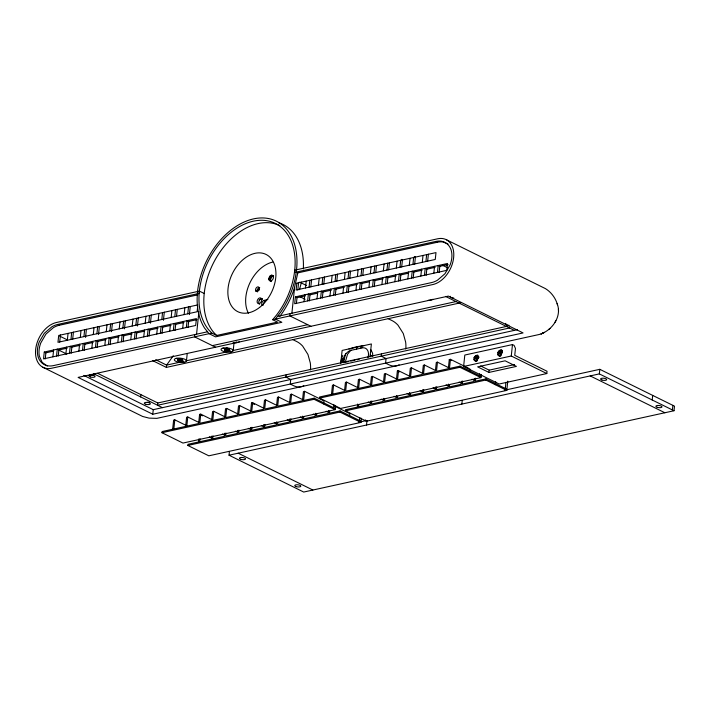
<?xml version="1.0" encoding="UTF-8"?>
<svg xmlns="http://www.w3.org/2000/svg" width="710" height="710" viewBox="0 0 710 710"><rect width="100%" height="100%" fill="white"/><g stroke="black" fill="none" stroke-linecap="round" stroke-linejoin="round"><path stroke-width="1.06" d="M481.282 374.463L480.945 377.64L340.596 408.454L319.589 398.097L319.677 396.961L344.474 391.512L345.433 382.37L346.595 382.113L358.23 387.846M507.774 381.119L506.798 390.393L366.449 421.207L345.442 410.85L345.53 409.714L370.327 404.265L370.647 401.221M343.445 362.703L345.699 353.402M44.269 352.018L43.55 358.878L195.685 325.473L196.404 318.613L44.269 352.018L45.884 352.817L53.161 351.219M45.245 358.914L45.884 352.817M52.904 356.828L53.623 349.968M56.534 356.029L57.253 349.169L58.868 349.968L67.175 348.14M58.229 356.065L58.868 349.968M59.693 342.087L60.448 334.969M65.879 353.979L66.598 347.11M67.326 340.25L68.045 333.389M69.509 353.181L70.228 346.32L71.852 347.11L80.159 345.291M70.956 339.451L71.674 332.591M71.204 353.216L71.852 347.11M72.677 339.238L73.423 332.12M78.863 351.13L79.582 344.261M80.301 337.401L81.02 330.541M82.493 350.332L83.212 343.471L84.827 344.261L93.134 342.442M83.931 336.602L84.659 329.742M84.188 350.367L84.827 344.261M85.546 337.401L86.407 329.271M91.838 348.273L92.557 341.412M93.285 334.552L94.004 327.692M95.468 347.483L96.196 340.614L97.811 341.412L106.118 339.593M96.915 333.753L97.634 326.893M97.163 347.518L97.811 341.412M98.53 334.552L99.382 326.423M104.823 345.424L105.541 338.563M106.26 331.703L106.988 324.843M108.453 344.625L109.171 337.765L110.787 338.563L119.102 336.744M109.89 330.904L110.618 324.044M110.148 344.661L110.787 338.563M111.505 331.703L112.366 323.574M117.798 342.575L118.526 335.715M119.245 328.854L119.963 321.994M121.428 341.776L122.155 334.916L123.771 335.715L132.078 333.886M122.874 328.055L123.593 321.195M123.123 341.812L123.771 335.715M124.49 328.854L125.342 320.716M130.782 339.726L131.501 332.866M132.22 326.005L132.947 319.145M134.412 338.927L135.131 332.067L136.746 332.866L144.023 331.268M135.85 325.207L136.577 318.346M136.107 338.963L136.746 332.866M137.474 326.005L138.326 317.867M143.757 336.877L144.485 330.017M145.204 323.156L145.923 316.287M140.607 396.899L140.846 394.609M147.396 336.078L148.115 329.218L149.73 330.017L158.037 328.189M148.834 322.358L149.553 315.497M149.091 336.114L149.73 330.017M150.449 323.156L151.301 315.018M156.741 334.028L157.46 327.168M158.188 320.299L158.907 313.438M160.371 333.23L161.09 326.369L162.705 327.168L171.021 325.34M161.818 319.509L162.537 312.64M152.774 414.249L78.091 377.409L448.4 296.097L523.084 332.937L152.774 414.249L153.254 409.67L83.789 375.412M162.066 333.265L162.705 327.168M163.433 320.299L164.285 312.169M97.723 373.345L157.815 402.978L157.576 405.268L509.549 327.984M169.726 331.18L170.444 324.319M171.163 317.45L171.882 310.589M460.621 302.788L166.362 367.398L166.61 365.109L173.293 355.719M335.537 405.472L335.093 409.661L182.967 443.067L161.96 432.709L162.084 431.565L198.623 423.542L199.59 414.392L200.752 414.134L212.379 419.876M173.355 330.381L174.074 323.52L175.69 324.319L183.996 322.491M174.793 316.66L175.512 309.791M175.05 330.416L175.69 324.319M176.515 316.438L177.269 309.32M177.615 360.529C180.58 355.435 187.999 364.23 177.615 360.529L177.837 358.443M178.059 360.795L178.281 358.719M178.663 361.044L178.876 358.958M182.701 328.331L183.42 321.461M184.147 314.601L184.866 307.741M179.373 361.23L179.595 359.154M172.663 429.239L173.63 420.089L174.793 419.832L186.419 425.574M180.162 361.355L180.375 359.278M173.826 428.982L174.793 419.832M180.952 361.408L181.174 359.331M181.707 361.39L181.929 359.313M182.585 359.216L182.372 361.292L184.387 362.286M186.331 327.532L187.049 320.671L188.674 321.461L188.026 327.567M187.777 313.802L188.496 306.942M189.392 314.601L190.245 306.471M186.446 360.991A6.141 2.148 6 0 0 177.633 358.115A6.141 2.148 6 0 0 176.968 361.78A6.141 2.148 6 0 0 186.446 360.991L187.209 353.713M197.744 305.868L197.123 311.752L57.971 342.309L58.69 335.439L197.841 304.892M194.815 334.57L194.576 336.859L215.583 347.217M211.802 333.079L208.926 330.097A63.838 43.372 -63.7 0 1 217.766 245.997A63.838 43.372 -63.7 0 1 285.171 231.194A63.838 43.372 -63.7 0 1 276.332 315.302L272.675 319.713L277.521 322.1L216.648 335.466L211.802 333.079L51.581 368.25A24.557 16.685 -63.7 0 1 35.66 349.409A24.557 16.685 -63.7 0 1 56.392 322.509L199.386 291.109L199.146 293.399L57.776 324.435A26.447 17.972 -63.7 0 0 51.839 326.804L44.331 333.283L39.148 342.176A20.297 13.792 -63.7 0 0 37.754 355.408C38.651 360.44 42.538 365.029 47.739 365.792A26.447 17.972 -63.7 0 0 53.454 365.606L207.329 331.827M185.647 426.39L186.606 417.24L187.768 416.983L199.404 422.725M186.81 426.133L187.768 416.983M196.546 334.286L198.933 311.566M361.39 418.226L360.946 422.414L208.82 455.82L187.813 445.454L187.937 444.318L224.475 436.286L224.795 433.242M200.752 414.134L199.785 423.284L211.607 420.693L212.565 411.543L213.728 411.285L225.363 417.018M198.516 441.993L198.835 438.94M199.679 441.735L199.998 438.682M213.728 411.285L212.769 420.435L224.582 417.835L225.549 408.685L226.712 408.436L238.347 414.17M211.5 439.144L211.82 436.091M212.663 438.886L212.982 435.833M224.804 350.536C223.26 345.308 237.459 353.021 224.804 350.536L225.026 348.459M225.407 350.775L225.629 348.699M226.126 350.971L226.454 347.847M226.907 351.095L227.236 347.971M227.697 351.148L227.919 349.071M228.46 351.122L228.673 349.045M229.339 348.947L229.117 351.033L231.14 352.027M226.712 408.436L225.744 417.586L237.566 414.986L238.524 405.836L239.687 405.587L251.322 411.321M233.191 350.731A6.141 2.148 6 0 0 224.387 347.847A6.141 2.148 6 0 0 223.721 351.521A6.141 2.148 6 0 0 233.191 350.731L234.069 342.415M225.957 432.985L225.638 436.038L237.459 433.437L237.779 430.393M504.384 390.278L599.817 369.324L674.5 406.164L674.021 410.744L303.711 492.048L229.019 455.208L229.41 451.542M239.687 405.587L238.729 414.738L250.55 412.137L251.509 402.987L252.671 402.73L263.33 407.993M238.942 430.136L238.622 433.189L250.435 430.588L250.754 427.544M252.671 402.73L251.704 411.88L263.525 409.288L264.484 400.138L265.647 399.881L277.282 405.623M251.917 427.287L251.597 430.34L263.419 427.739L263.738 424.695M265.647 399.881L264.688 409.031L276.51 406.439L277.468 397.289L278.631 397.032L290.266 402.774M264.901 424.438L264.582 427.482L276.394 424.891L276.722 421.838M278.631 397.032L277.672 406.182L289.485 403.591L290.452 394.44L291.606 394.183L303.241 399.925M277.77 422.601L277.557 424.633L289.378 422.042L289.698 418.989M290.142 313.642L289.902 315.923L310.909 326.289M291.872 313.358L294.597 287.417M286.139 374.809L285.899 377.09L290.745 379.486L290.266 384.057L293.496 385.654A24.557 15.833 77.6 0 0 303.827 385.779M295.395 296.878L294.677 303.738L446.803 270.341L447.531 263.481L295.395 296.878L297.011 297.676L305.327 295.848M296.398 303.56L297.011 297.676M297.818 290.053L298.617 282.429M291.606 394.183L290.647 403.333L302.469 400.742L303.427 391.592L304.59 391.334L323.982 400.901L323.662 403.946M290.86 418.74L290.541 421.784L302.362 419.193L302.682 416.14M304.022 301.688L304.75 294.827M305.469 287.967L306.188 281.107M307.652 300.889L308.38 294.029L309.995 294.827L317.264 293.23M309.098 287.168L309.817 280.308M309.356 300.925L309.995 294.827M310.82 286.946L311.566 279.829M304.59 391.334L303.632 400.484L314.211 398.159L335.218 408.525M303.738 416.903L303.516 418.935L315.338 416.344L315.657 413.291M317.006 298.839L317.725 291.979M318.444 285.118L319.172 278.249M320.636 298.04L321.355 291.18L322.97 291.979L331.286 290.15M322.083 284.32L322.802 277.459M322.331 298.076L322.97 291.979M323.804 284.098L324.55 276.98M335.093 409.661L314.095 399.304L314.211 398.159M316.713 414.054L316.5 416.087L328.322 413.495L328.641 410.442M329.981 295.99L330.709 289.13M331.428 282.269L332.147 275.4M333.62 295.191L334.339 288.331L335.954 289.13L344.261 287.302M335.058 281.471L335.777 274.61M335.315 295.227L335.954 289.13M336.78 281.249L337.525 274.131M329.697 411.205L329.484 413.238L340.063 410.912L361.07 421.27M331.49 394.37L332.457 385.219L333.62 384.962L344.279 390.225M342.965 293.141L343.684 286.281M344.412 279.412L345.131 272.551M332.653 394.112L333.62 384.962M333.602 407.726L333.922 404.673M346.595 292.342L347.314 285.482L348.93 286.281L357.245 284.453M348.042 278.622L348.761 271.752L349.995 270.758M340.747 363.493L342.122 350.438L371.383 343.959L370.008 357.068M348.291 292.378L348.93 286.281M349.764 278.4L350.509 271.282M360.946 422.414L339.948 412.057L340.063 410.912M355.95 290.292L356.668 283.423M357.387 276.563L358.106 269.702M346.595 382.113L345.637 391.263L357.458 388.663L358.417 379.513L359.579 379.264L371.215 384.998M359.579 289.494L360.298 282.633L361.914 283.423L369.182 281.834M361.017 275.764L361.736 268.904M361.275 289.529L361.914 283.423M362.739 275.551L363.493 268.433M349.622 415.687L349.835 413.655L334.321 405.996M368.925 287.443L369.644 280.574M370.371 273.714L371.09 266.853M359.579 379.264L358.621 388.414L370.434 385.814L371.401 376.664L372.555 376.415L384.19 382.149M357.343 407.114L357.671 404.07M358.506 406.865L358.719 404.833M372.555 286.645L373.283 279.784L374.898 280.574L383.205 278.755M374.001 272.915L374.72 266.055M359.455 420.48L359.775 417.427M374.25 286.68L374.898 280.574M375.723 272.702L376.469 265.584M366.52 425.015L366.999 420.444M381.909 284.586L382.628 277.725M383.347 270.865L384.075 264.005M372.555 376.415L371.596 385.557L383.418 382.965L384.376 373.815L385.539 373.558L397.174 379.3M371.809 400.964L371.49 404.017L383.302 401.416L383.631 398.372M385.539 283.796L386.258 276.927L387.873 277.725L396.189 275.906M386.977 270.066L387.704 263.206M387.234 283.822L387.873 277.725M388.698 269.844L389.453 262.736M381.465 353.873L381.226 356.163L386.071 358.55L385.592 363.13L388.823 364.727A24.557 15.833 77.6 0 0 399.153 364.851M394.884 281.737L395.612 274.877M396.331 268.016L397.05 261.156M385.539 373.558L384.58 382.708L396.393 380.116L397.36 370.966L398.523 370.709L410.149 376.451M384.678 399.127L384.465 401.159L396.286 398.567L396.606 395.514M398.514 280.938L399.242 274.078L400.857 274.877L408.126 273.279M399.961 267.217L400.68 260.357L401.922 259.363M400.209 280.974L400.857 274.877M401.683 266.995L402.428 259.887M407.868 278.888L408.587 272.028M409.306 265.167L410.034 258.307M398.523 370.709L397.556 379.859L409.377 377.267L410.336 368.117L411.498 367.86L423.133 373.602M397.662 396.278L397.449 398.31L409.271 395.718L409.59 392.665M411.498 278.089L412.217 271.229L413.832 272.028L422.148 270.199M412.936 264.368L413.664 257.508L414.897 256.514M413.193 278.125L413.832 272.028M414.667 264.147L415.412 257.029M420.844 276.039L421.571 269.179M422.29 262.318L423.009 255.458M411.498 367.86L410.54 377.01L422.352 374.418L423.32 365.268L424.482 365.011L435.141 370.274M410.646 393.429L410.433 395.461L422.246 392.87L422.565 389.817M424.473 275.24L425.201 268.38L426.817 269.179L435.123 267.351M425.92 261.52L426.639 254.659M426.177 275.276L426.817 269.179M427.642 261.298L428.387 254.18M433.828 273.19L434.547 266.33M424.482 365.011L423.515 374.161L435.336 371.57L436.295 362.419L437.458 362.162L449.093 367.904M423.728 389.559L423.408 392.612L435.23 390.021L435.549 386.968M437.458 272.392L438.176 265.531L439.792 266.33L448.108 264.502M439.153 272.427L439.792 266.33M437.458 362.162L436.499 371.312L448.312 368.712L449.279 359.571L450.442 359.313L468.857 368.401M436.712 386.71L436.393 389.763L448.205 387.172L448.525 384.119M450.442 359.313L449.474 368.463L460.062 366.138L481.069 376.495M449.581 384.882L449.368 386.914L461.189 384.314L461.509 381.27M480.945 377.64L459.938 367.283L460.062 366.138M463.612 366.475L464.81 355.036L512.478 344.572L514.093 345.371L515.469 348.459L514.741 355.32L547.055 371.259L546.815 373.549L499.157 384.012L463.612 366.475L511.271 356.012L546.815 373.549M462.672 381.013L462.352 384.066L474.165 381.465L474.484 378.421M461.846 404.088L462.228 400.431M469.612 370.913L469.825 368.872M475.647 378.164L475.327 381.217L485.915 378.892L506.922 389.249M479.454 375.705L479.667 373.664M506.798 390.393L485.791 380.036L485.915 378.892M488.933 372.43L477.617 366.857L505.121 360.813L516.427 366.395L488.933 372.43L489.172 370.15L480.688 365.961M495.358 384.678L495.678 381.625M505.307 388.45L505.946 382.353M511.271 356.012L512.478 344.572M674.021 410.744L599.338 373.904L599.817 369.324M652.206 399.978L652.685 395.408M672.405 409.945L672.885 405.366M356.589 349.116L356.784 347.217M345.335 361.958L347.536 354.308L350.997 349.968M448.045 244.062L443.164 242.039A26.447 17.972 -63.7 0 0 437.458 242.225L297.827 272.88L294.144 288.97A66.296 45.041 -63.7 0 1 282.811 312.222L279.846 316.358M271.415 275.223A3.071 2.086 -63.7 0 1 273.421 277.326A3.071 2.086 -63.7 0 1 271.211 280.805A3.071 2.086 -63.7 0 1 268.824 279.305L270.226 275.853L271.415 275.223L273.03 276.021A3.071 2.086 -63.7 0 1 273.607 275.986M271.318 281.604A3.071 2.086 -63.7 0 1 270.439 280.104L271.318 277.211L273.03 276.021M473.987 357.884C476.099 369.448 482.374 347.687 473.987 357.884L477.218 359.482L477.067 360.964L473.836 359.366M497.825 352.657C499.929 364.212 506.203 342.46 497.825 352.657L501.056 354.246L500.896 355.728L497.666 354.13M301.466 282.145L299.487 289.671M342.788 355.497L341.581 358.443L340.96 362.801M477.218 359.482L479.055 357.103L475.824 355.506M501.056 354.246L502.307 352.275L499.068 350.687M42.742 367.203L142.648 416.468L149.073 418.119L156.874 418.359L539.209 334.49C551.776 331.011 562.435 316.527 557.084 303.525M554.927 322.367L555.255 321.79M555.539 321.284L555.868 320.716M549.966 328.446L548.688 329.555M542.404 333.336L544.481 332.333M348.912 348.947L356.642 346.737L364.283 345.548M262.167 305.477A3.071 2.086 -63.7 0 1 263.703 300.472L267.848 299.487M277.637 316.385L431.511 282.598A26.447 17.972 -63.7 0 0 437.449 280.228L444.957 273.758L450.14 264.865A20.297 13.792 -63.7 0 0 451.542 251.624C450.646 246.601 446.75 242.004 441.549 241.24A26.447 17.972 -63.7 0 0 435.842 241.436L294.472 272.471L294.712 270.182L437.706 238.782A24.557 16.685 -63.7 0 1 453.637 257.632A24.557 16.685 -63.7 0 1 432.896 284.533L272.675 319.713M47.277 366.04L42.174 362.384L39.369 356.207A20.297 13.792 -63.7 0 1 40.763 342.974L45.946 334.082L53.454 327.603A26.447 17.972 -63.7 0 1 59.392 325.233L197.939 294.819M256.221 290.496L259.469 289.778M259.114 299.815L262.363 299.096M188.212 321.568L196.981 319.642M212.352 345.628L307.678 324.692M180.668 362.02L166.61 365.109L155.73 359.748M186.073 360.84L227.182 351.814M232.587 350.625L456.503 301.457M360.44 347.9L362.544 347.438M157.815 402.978L507.632 326.174M344.492 362.482L348.681 361.559M350.775 361.097L354.964 360.174M357.059 359.721L359.154 359.26M153.254 409.67L517.457 329.706M161.96 432.709L314.095 399.304M319.589 398.097L459.938 367.283M489.172 370.15L514.555 364.576M187.813 445.454L339.948 412.057M345.442 410.85L485.791 380.036M358.373 422.335L365.916 420.684M229.019 455.208L599.338 373.904M370.221 355.062L371.925 355.861M446.546 239.838L545.466 288.633C551.315 292.245 555.619 298.129 557.474 304.723M435.842 241.427L437.458 242.225M445.773 264.466L447.708 265.416M442.463 265.238L447.398 267.67M445.543 296.416L514.404 330.381M590.17 375.909L664.853 412.75M500.843 350.012L502.458 350.811M499.654 350.279L502.077 351.477M498.553 351.246L501.784 352.834M498.118 351.911L501.358 353.509M497.825 354.778L500.248 355.967M498.127 355.284L499.742 356.083M475.238 355.914L478.469 357.512M474.715 356.473L477.945 358.071M474.289 357.148L477.519 358.745M296.212 272.09L297.827 272.88M473.987 360.005L476.41 361.204M388.184 318.692L392.097 320.627A25.915 16.712 77.6 0 1 397.999 325.18L403.271 333.514L405.623 341.989A20.457 13.188 77.6 0 1 405.774 349.027M299.682 282.154L306.56 285.544M449.279 359.571L451.214 360.52M270.812 275.445L272.427 276.243M270.226 275.853L271.841 276.651M269.702 276.412L271.318 277.211M269.276 277.086L270.892 277.885M268.975 277.823L270.59 278.622M268.824 278.586L270.439 279.376M472.035 379.22L474.946 380.649M268.824 279.305L270.439 280.104M299.221 296.363L305.123 299.274M459.059 382.069L461.961 383.506M255.813 290.869L257.313 291.482A2.458 1.668 -63.7 0 1 257.712 288.917A2.458 1.668 -63.7 0 1 259.727 287.674M255.937 291.091A2.458 1.668 -63.7 0 0 259.052 289.591A2.458 1.668 -63.7 0 0 257.49 286.946A2.458 1.668 -63.7 0 0 255.698 290.683L257.561 291.89M446.075 384.918L448.019 385.876M263.703 300.472L265.318 301.271A3.071 2.086 -63.7 0 0 263.33 305.123M433.1 387.767L436.002 389.204M397.36 370.966L399.295 371.925M420.116 390.615L423.027 392.053M342.477 358.47L343.995 359.216M342.353 358.825L343.897 359.579M342.309 359.118L343.871 359.89M341.244 360.103L343.693 361.31M407.132 393.464L410.043 394.902M199.386 291.109L204.231 293.505M292.857 339.628L296.771 341.554A25.915 16.712 77.6 0 1 302.664 346.107L307.936 354.441L310.297 362.925A20.457 13.188 77.6 0 1 310.447 369.954M394.156 396.313L396.091 397.272M381.172 399.171L384.083 400.6M368.197 402.02L371.099 403.449M236.173 341.865L237.522 342.531M223.055 348.042L225.079 349.036M326.192 411.241L329.094 412.679M313.208 414.09L315.142 415.048M300.223 416.939L303.135 418.376M176.311 358.302L178.334 359.304M287.248 419.787L290.159 421.225M251.509 402.987L254.42 404.425M152.526 360.573L166.362 367.398M274.264 422.636L276.208 423.595M57.776 324.435L59.392 325.233M261.289 425.494L264.191 426.923M248.305 428.343L251.216 429.772M59.826 336.185L67.583 340.01M235.33 431.192L238.232 432.621M199.59 414.392L202.492 415.82M58.886 350.154L66.784 354.05M222.345 434.041L224.289 434.999M93.56 373.691L162.421 407.655M209.37 436.89L212.272 438.327M238.187 453.193L312.87 490.033M216.648 335.466L213.772 332.493A63.838 43.372 -63.7 0 1 217.34 256.017A63.838 43.372 -63.7 0 1 279.873 225.656M365.428 419.921L366.449 421.207M370.851 349.631L372.599 353.278L372.777 356.269M248.429 313.225L248.118 312.675A31.923 21.691 -63.7 0 1 250.124 282.402A31.923 21.691 -63.7 0 1 272.791 262.07M558.548 311.228L558.379 309.267M93.64 375.013A3.071 1.074 6 0 1 89.993 374.427M149.597 402.197A3.071 1.074 6 0 1 147.387 402.259M453.788 298.031A3.071 1.074 6 0 1 450.291 296.301M509.088 325.304A3.071 1.074 6 0 1 505.946 324.559A3.071 1.074 6 0 1 505.937 323.361M259.629 304.279A3.071 2.086 -63.7 0 1 259.203 300.561A3.071 2.086 -63.7 0 1 262.443 298.83M278.453 222.62A66.296 45.041 -63.7 0 1 303.33 268.948M432.843 299.265A6.141 2.148 6 0 1 428.254 300.268M239.27 341.758A6.141 2.148 6 0 1 233.093 342.664M367.957 357.867A9.825 6.674 -63.7 0 0 362.082 347.909L351.086 350.323A9.825 6.674 -63.7 0 0 342.735 362.65M197.549 291.517L197.158 297.517A66.296 45.041 -63.7 0 0 204.666 328.224L209.077 333.673L215.538 336.859L281.87 322.296L275.4 319.109L281.195 311.424A66.296 45.041 -63.7 0 0 295.671 275.888L296.549 269.782A66.296 45.041 -63.7 0 0 253.541 218.884A66.296 45.041 -63.7 0 0 197.549 291.517M296.842 283.157L296.114 290.017L435.265 259.469L435.993 252.6L296.842 283.157M543.327 332.892L541.197 333.904L543.327 332.892M261.555 298.892L261.253 298.377A3.071 2.086 -63.7 0 0 257.375 300.25A3.071 2.086 -63.7 0 0 259.319 303.56A3.071 2.086 -63.7 0 0 261.555 298.892M90.347 376.957A3.071 1.074 6 0 0 95.087 376.557A3.071 1.074 6 0 0 90.685 375.12A3.071 1.074 6 0 0 90.347 376.957M145.648 404.23A3.071 1.074 6 0 0 150.387 403.83A3.071 1.074 6 0 0 145.976 402.392A3.071 1.074 6 0 0 145.648 404.23M259.638 307.394A31.923 21.691 -63.7 0 0 267.732 255.405A31.923 21.691 -63.7 0 0 228.318 286.316A31.923 21.691 -63.7 0 0 259.638 307.394M240.805 459.326A3.071 1.074 6 0 0 245.545 458.935A3.071 1.074 6 0 0 241.134 457.488A3.071 1.074 6 0 0 240.805 459.326M296.097 486.598A3.071 1.074 6 0 0 300.836 486.208A3.071 1.074 6 0 0 296.434 484.77A3.071 1.074 6 0 0 296.097 486.598M601.947 380.036A3.071 1.074 6 0 0 606.686 379.637A3.071 1.074 6 0 0 602.284 378.199A3.071 1.074 6 0 0 601.947 380.036M657.247 407.309A3.071 1.074 6 0 0 661.986 406.91A3.071 1.074 6 0 0 657.575 405.472A3.071 1.074 6 0 0 657.247 407.309"/></g></svg>
